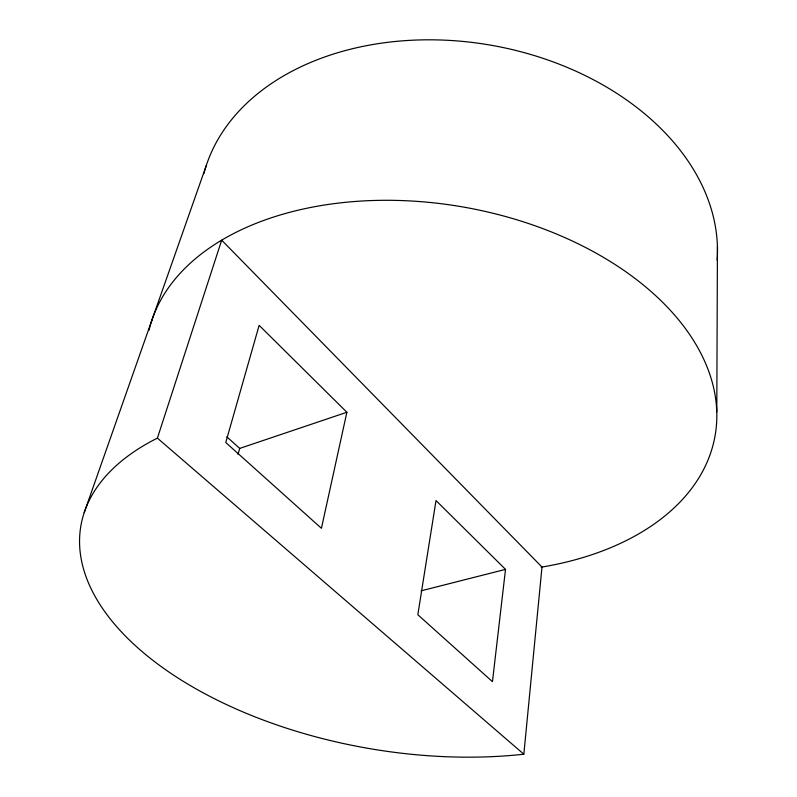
<?xml version="1.0" encoding="UTF-8"?>
<svg xmlns="http://www.w3.org/2000/svg" width="797" height="797" viewBox="0 0 797 797"><rect width="100%" height="100%" fill="white"/><g stroke="black" fill="none" stroke-linecap="round" stroke-linejoin="round"><path stroke-width="1.2" d="M716.782 411.86L717.439 246.791M523.838 754.211L541.99 567.046L221.676 240.166L157.398 438.121A321.609 170.389 9.8 0 0 140.979 650.621A321.609 170.389 9.8 0 0 523.838 754.211L157.398 438.121M505.517 569.387L492.456 681.654L417.827 614.736L436.009 500.546L505.517 569.387L421.035 590.846M346.884 412.258L321.43 528.301L225.76 442.514L259.135 325.335L346.884 412.258L239.708 448.412L238.044 454.41M84.203 512.64L151.878 320.195M151.599 321.032L206.313 165.447M226.766 436.756L239.708 448.412M203.873 173.716A260.808 186.667 9.8 0 1 488.76 44.831A260.808 186.667 9.8 0 1 717.141 260.121M148.989 330.287A288.006 182.134 9.8 0 1 606.826 259.384A288.006 182.134 9.8 0 1 541.243 567.175"/></g></svg>
